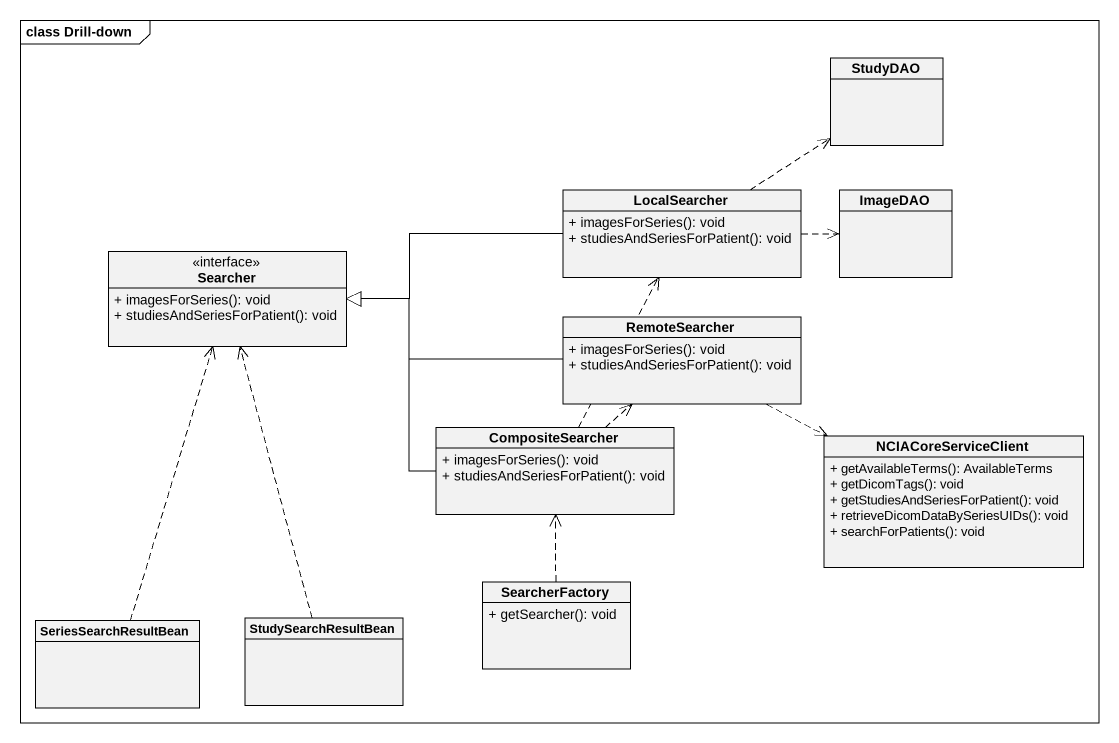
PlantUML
@startuml
mainframe class Drill-down
hide circle
hide empty members
skinparam classAttributeIconSize 0
class StudyDAO
class LocalSearcher {
  + imagesForSeries(): void
  + studiesAndSeriesForPatient(): void
}
class ImageDAO
class Searcher <<interface>> {
  + imagesForSeries(): void
  + studiesAndSeriesForPatient(): void
}
class RemoteSearcher {
  + imagesForSeries(): void
  + studiesAndSeriesForPatient(): void
}
class CompositeSearcher {
  + imagesForSeries(): void
  + studiesAndSeriesForPatient(): void
}
class NCIACoreServiceClient {
  + getAvailableTerms(): AvailableTerms
  + getDicomTags(): void
  + getStudiesAndSeriesForPatient(): void
  + retrieveDicomDataBySeriesUIDs(): void
  + searchForPatients(): void
}
class SearcherFactory {
  + getSearcher(): void
}
class SeriesSearchResultBean
class StudySearchResultBean
LocalSearcher .up.> StudyDAO
LocalSearcher .right.> ImageDAO
LocalSearcher -left-|> Searcher
RemoteSearcher -left-|> Searcher
RemoteSearcher .right.> NCIACoreServiceClient
CompositeSearcher .up.> LocalSearcher
CompositeSearcher -left-|> Searcher
CompositeSearcher .up.> RemoteSearcher
SearcherFactory .up.> CompositeSearcher
SeriesSearchResultBean .up.> Searcher
StudySearchResultBean .up.> Searcher
@enduml
